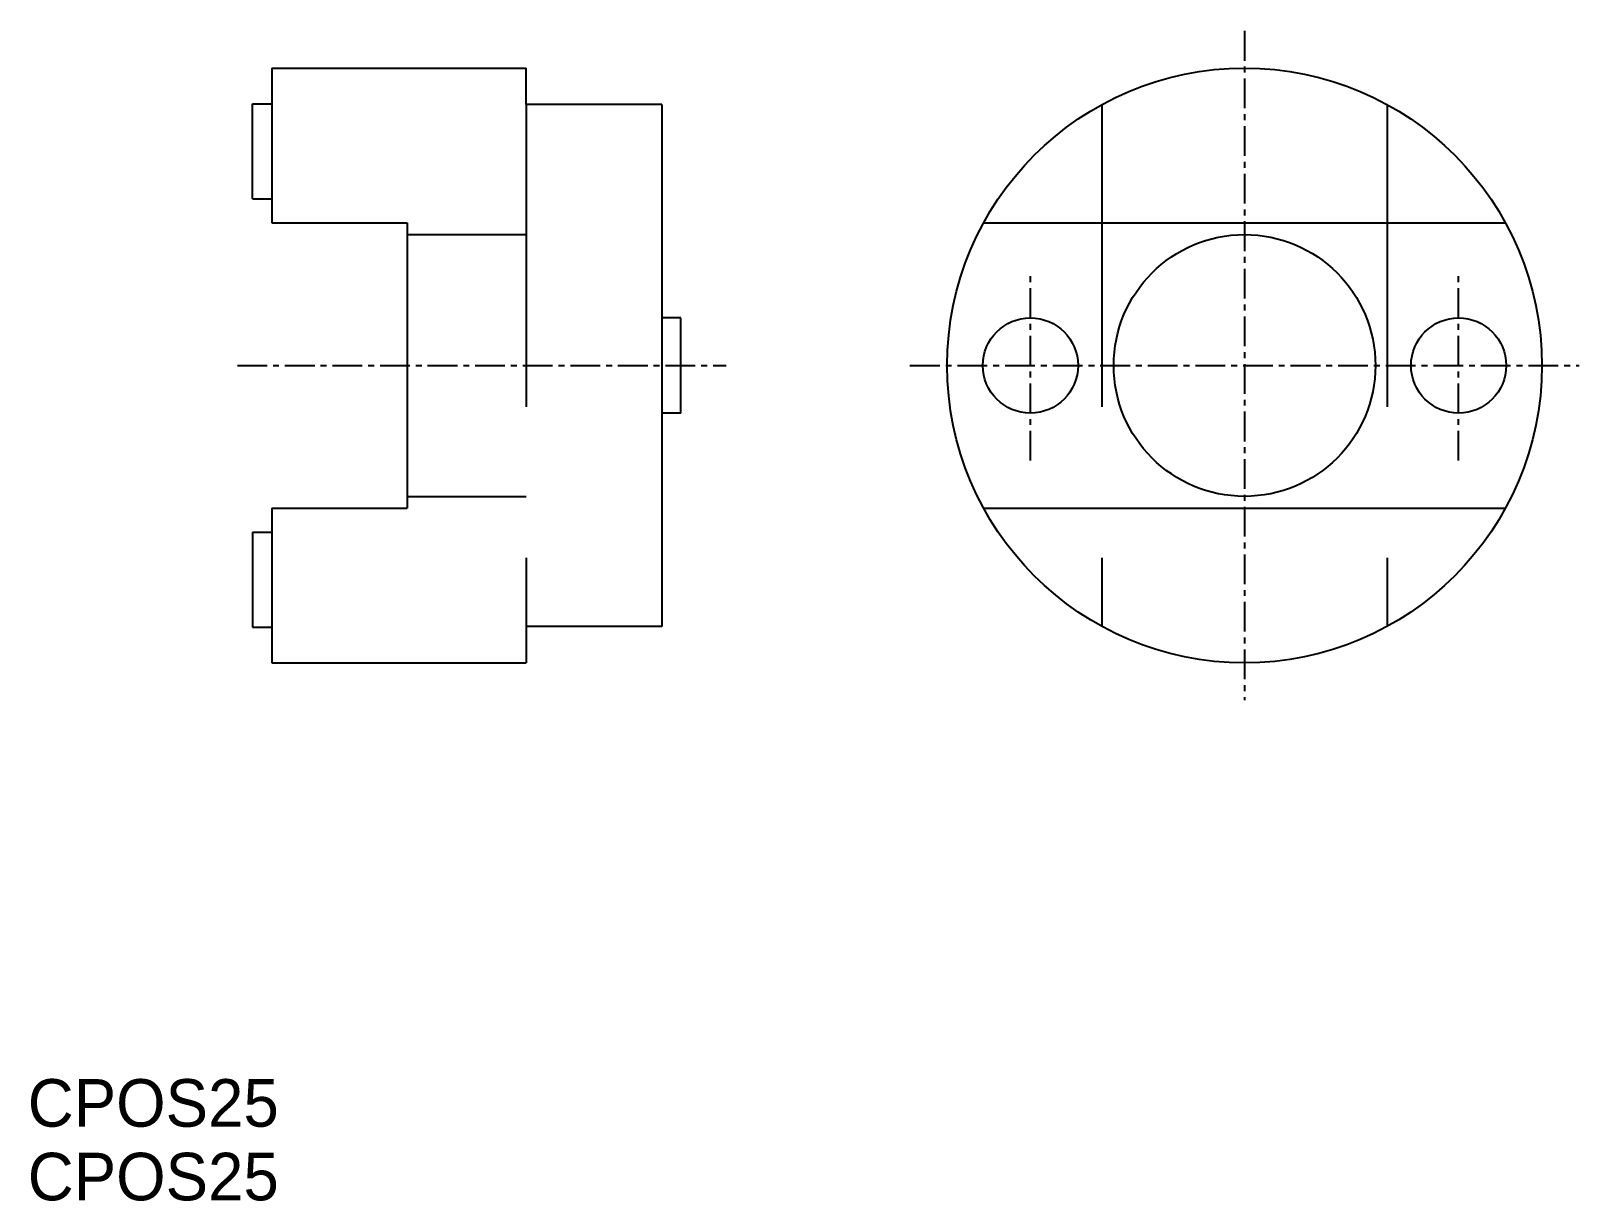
# Model space of a CAD drawing. Extents: x 115.4 to 180.4, y 77.3 to 126.4.
import ezdxf

# ---------------------------------------------------------------- set-up
doc = ezdxf.new("R2010")
doc.units = 0
doc.linetypes.add('CENTER', pattern=[2, 1.25, -0.25, 0.25, -0.25])
doc.linetypes.add('DASHED', pattern=[19.05, 12.7, -6.35])
doc.layers.get('0').update_dxf_attribs({"linetype": 'CONTINUOUS'})
doc.layers.add('CENTER', color=1, linetype='CENTER')

msp = doc.modelspace()

# ---------------------------------------------------------------- linework, layer by layer
for p, q in [((125.491, 124.874), (125.491, 118.374)), ((125.491, 124.874), (136.191, 124.874)), ((136.191, 123.339), (136.191, 124.874)), ((124.691, 119.374), (124.691, 123.374)), ((124.691, 123.374), (125.491, 123.374)), ((141.891, 123.339), (136.191, 123.339)), ((141.891, 123.339), (141.891, 101.408)), ((124.691, 119.374), (125.491, 119.374)), ((125.491, 118.374), (131.191, 118.374)), ((131.191, 118.374), (131.191, 106.374)), ((155.421, 118.374), (177.352, 118.374)), ((142.691, 114.374), (141.891, 114.374)), ((142.691, 110.374), (142.691, 114.374)), ((142.691, 110.374), (141.891, 110.374)), ((125.491, 106.374), (131.191, 106.374)), ((125.491, 106.374), (125.491, 99.874)), ((155.421, 106.374), (177.352, 106.374)), ((124.691, 105.374), (124.691, 101.374)), ((124.691, 105.374), (125.491, 105.374)), ((124.691, 101.374), (125.491, 101.374)), ((141.891, 101.408), (136.191, 101.408)), ((136.191, 101.408), (136.191, 99.874)), ((125.491, 99.874), (136.191, 99.874))]:
    msp.add_line(p, q)
at = {"color": 3, "linetype": 'DASHED'}
for p, q in [((136.191, 123.339), (136.191, 101.408)), ((160.387, 123.339), (160.387, 101.408)), ((172.387, 123.339), (172.387, 101.408)), ((131.191, 117.874), (136.191, 117.874)), ((131.191, 106.874), (136.191, 106.874))]:
    msp.add_line(p, q, dxfattribs=at)
for centre, radius in [((166.387, 112.374), 12.5), ((166.387, 112.374), 5.5), ((157.387, 112.374), 2), ((175.387, 112.374), 2)]:
    msp.add_circle(centre, radius)
at = {"layer": 'CENTER', "color": 1, "linetype": 'CENTER'}
for p, q in [((166.387, 126.436), (166.387, 98.311)), ((157.387, 108.374), (157.387, 116.374)), ((175.387, 108.374), (175.387, 116.374)), ((124.048, 112.374), (144.598, 112.374)), ((152.324, 112.374), (180.449, 112.374))]:
    msp.add_line(p, q, dxfattribs=at)

# ---------------------------------------------------------------- texts
for p in [(115.236, 80.377), (115.236, 77.281)]:
    msp.add_text('CPOS25', height=2).set_placement(p)

doc.saveas('drawing.dxf')
